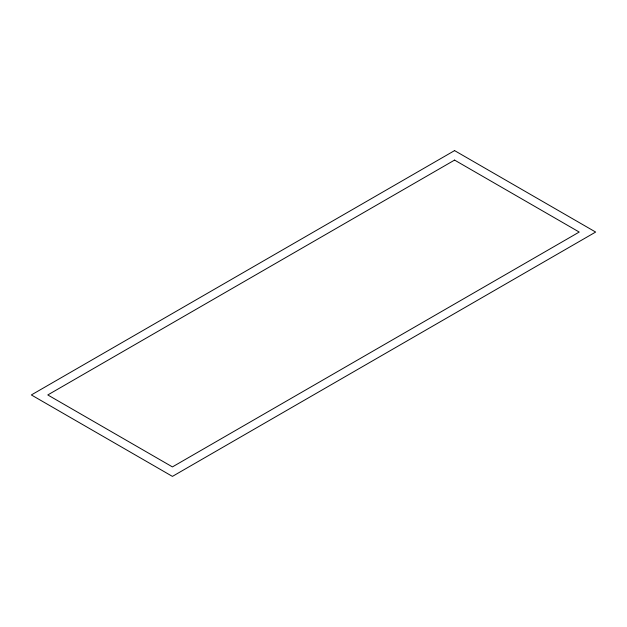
<?xml version="1.0" encoding="UTF-8"?>
<svg xmlns="http://www.w3.org/2000/svg" width="627" height="627" viewBox="0 0 627 627"><rect width="100%" height="100%" fill="white"/><g stroke="black" fill="none" stroke-linecap="round" stroke-linejoin="round"><path stroke-width="0.94" d="M454.575 150.605L31.35 394.947L172.425 476.395L595.65 232.053L454.575 150.605M454.575 160.089L47.785 394.947L172.425 466.911L579.215 232.053L454.575 160.089"/></g></svg>
